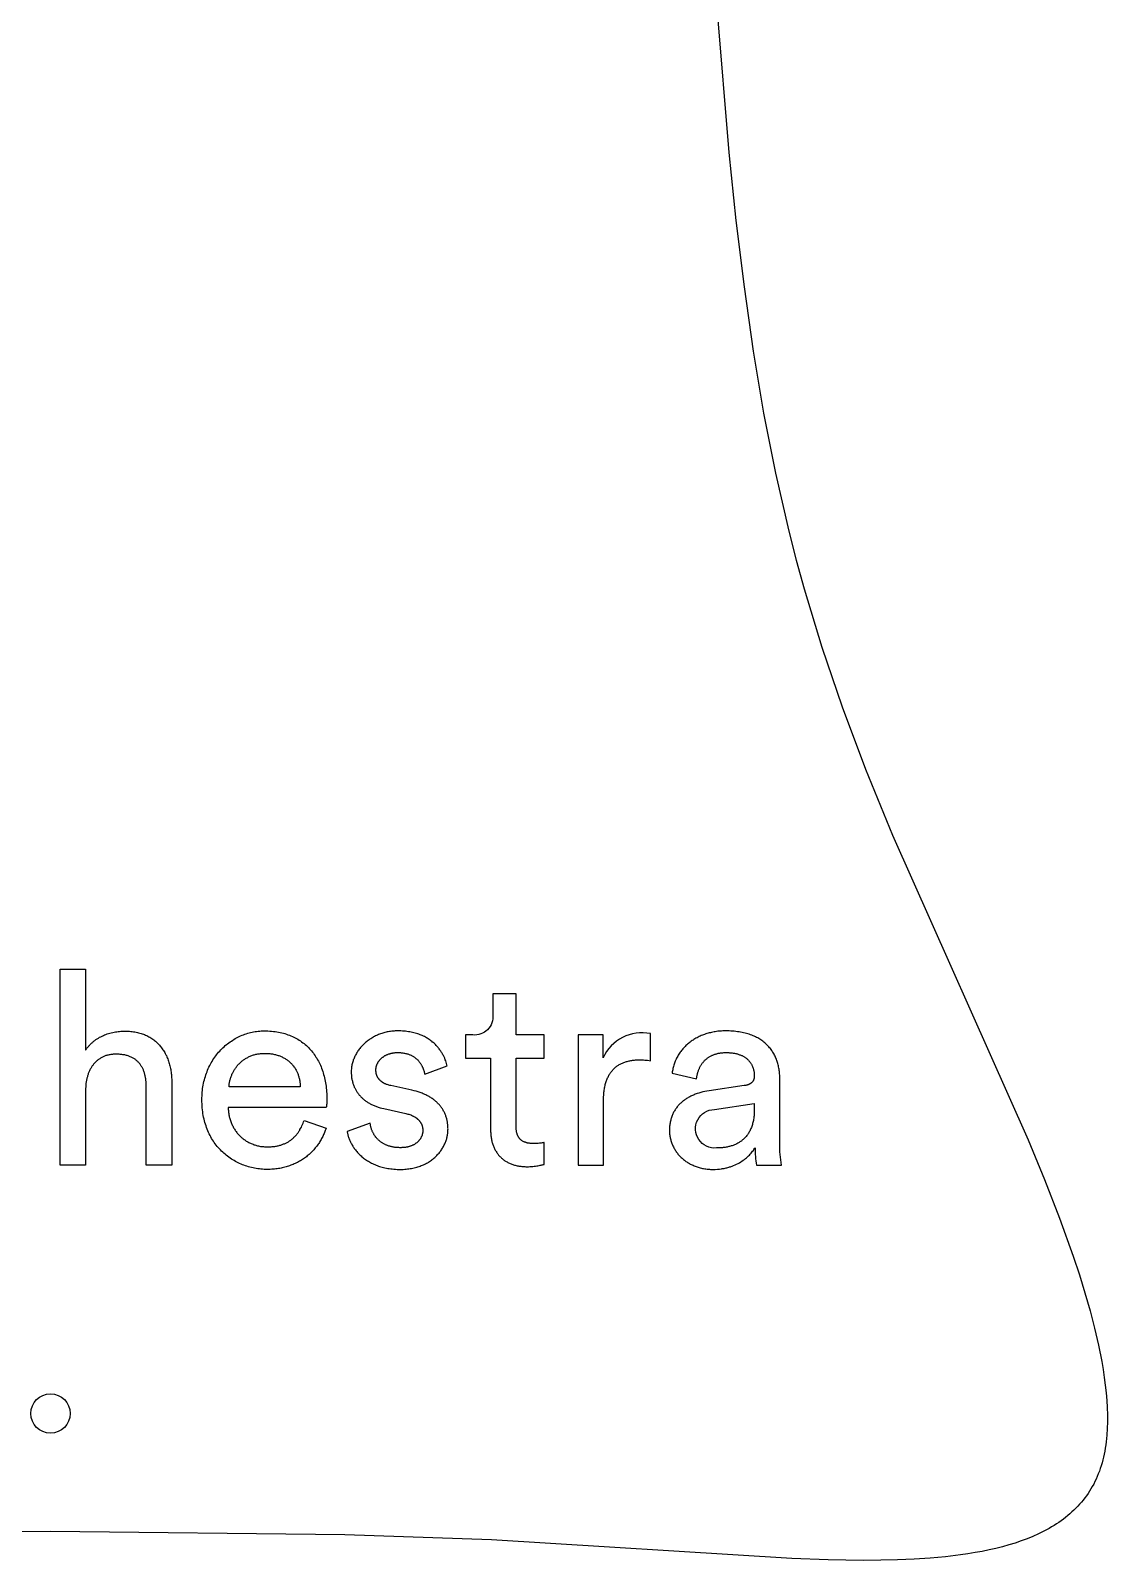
# Model space of a CAD drawing. Extents: x 1189 to 1404, y 0 to 311.
# Drawn here: x 1294.6 to 1404.2, y 0 to 155.7 of the extents above; entities that cross this region are included whole.
import ezdxf

# ---------------------------------------------------------------- set-up
doc = ezdxf.new("R2010")
doc.units = 0
doc.layers.add('FAB$CUT', color=1, linetype='CONTINUOUS')
doc.layers.add('FAB$ENGRAVE', color=5, linetype='CONTINUOUS')

msp = doc.modelspace()

# ---------------------------------------------------------------- linework, layer by layer
at = {"layer": 'FAB$CUT'}
msp.add_lwpolyline([(1364.52, 157.59), (1365.69, 143.3), (1366.41, 136.37), (1367.24, 129.61), (1368.18, 123.06), (1369.24, 116.75), (1370.43, 110.67), (1371.79, 104.75), (1372.55, 101.81), (1373.36, 98.88), (1375.16, 92.95), (1377.24, 86.87), (1379.62, 80.53), (1382.36, 73.82), (1396.17, 42.8), (1397.83, 38.78), (1399.36, 34.82), (1400.75, 30.95), (1401.37, 29.07), (1401.94, 27.22), (1402.46, 25.4), (1402.92, 23.63), (1403.32, 21.91), (1403.65, 20.23), (1403.79, 19.42), (1403.91, 18.61), (1404.01, 17.82), (1404.09, 17.05), (1404.16, 16.29), (1404.2, 15.55), (1404.22, 14.82), (1404.22, 14.11), (1404.2, 13.41), (1404.16, 12.74), (1404.13, 12.41), (1404.09, 12.08), (1404.05, 11.76), (1404.01, 11.44), (1403.95, 11.13), (1403.89, 10.82), (1403.83, 10.52), (1403.76, 10.22), (1403.68, 9.93), (1403.59, 9.64), (1403.5, 9.36), (1403.41, 9.08), (1403.3, 8.81), (1403.19, 8.54), (1403.08, 8.28), (1402.96, 8.02), (1402.83, 7.77), (1402.69, 7.52), (1402.55, 7.28), (1402.41, 7.04), (1402.25, 6.81), (1402.09, 6.58), (1401.93, 6.36), (1401.76, 6.14), (1401.58, 5.93), (1401.4, 5.72), (1401.21, 5.51), (1401.02, 5.31), (1400.82, 5.12), (1400.62, 4.93), (1400.41, 4.74), (1400.19, 4.56), (1399.97, 4.38), (1399.74, 4.21), (1399.51, 4.04), (1399.28, 3.87), (1399.04, 3.71), (1398.79, 3.56), (1398.54, 3.41), (1398.28, 3.26), (1398.02, 3.11), (1397.75, 2.97), (1397.48, 2.83), (1397.2, 2.7), (1396.64, 2.45), (1396.05, 2.21), (1395.45, 1.98), (1394.83, 1.77), (1394.19, 1.58), (1393.54, 1.39), (1392.87, 1.22), (1392.18, 1.07), (1391.48, 0.92), (1390.77, 0.79), (1390.03, 0.67), (1389.29, 0.56), (1387.76, 0.37), (1386.18, 0.23), (1384.55, 0.12), (1382.87, 0.05), (1381.16, 0.01), (1379.41, 0), (1375.81, 0.06), (1372.1, 0.21), (1341.54, 2.08), (1326.61, 2.61), (1296.66, 2.95), (1266.71, 2.61)], dxfattribs=at)
msp.add_circle((1296.66, 14.95), 2, dxfattribs=at)
at = {"layer": 'FAB$ENGRAVE'}
for points in [[(1300.23, 48.02), (1300.23, 40.21), (1297.64, 40.21), (1297.64, 60.18), (1300.23, 60.18), (1300.23, 51.93), (1300.28, 52), (1300.33, 52.06), (1300.37, 52.13), (1300.42, 52.19), (1300.47, 52.25), (1300.52, 52.31), (1300.57, 52.37), (1300.62, 52.42), (1300.67, 52.48), (1300.73, 52.53), (1300.78, 52.58), (1300.83, 52.64), (1300.89, 52.69), (1300.94, 52.73), (1301, 52.78), (1301.06, 52.83), (1301.11, 52.88), (1301.17, 52.92), (1301.29, 53.01), (1301.41, 53.09), (1301.53, 53.16), (1301.66, 53.24), (1301.78, 53.3), (1301.91, 53.37), (1302.04, 53.43), (1302.17, 53.48), (1302.3, 53.53), (1302.44, 53.58), (1302.57, 53.63), (1302.71, 53.67), (1302.85, 53.7), (1302.99, 53.73), (1303.13, 53.76), (1303.27, 53.79), (1303.41, 53.81), (1303.55, 53.83), (1303.69, 53.84), (1303.83, 53.85), (1303.98, 53.86), (1304.12, 53.86), (1304.26, 53.87), (1304.41, 53.86), (1304.55, 53.86), (1304.7, 53.85), (1304.84, 53.84), (1304.97, 53.82), (1305.11, 53.81), (1305.24, 53.79), (1305.38, 53.76), (1305.5, 53.73), (1305.63, 53.7), (1305.75, 53.67), (1305.88, 53.63), (1306, 53.6), (1306.11, 53.55), (1306.23, 53.51), (1306.34, 53.46), (1306.45, 53.41), (1306.56, 53.36), (1306.66, 53.3), (1306.77, 53.24), (1306.87, 53.18), (1306.97, 53.12), (1307.06, 53.05), (1307.16, 52.99), (1307.25, 52.91), (1307.34, 52.84), (1307.42, 52.77), (1307.51, 52.69), (1307.59, 52.61), (1307.67, 52.52), (1307.75, 52.44), (1307.82, 52.35), (1307.9, 52.26), (1307.97, 52.17), (1308.03, 52.08), (1308.1, 51.98), (1308.16, 51.88), (1308.22, 51.78), (1308.28, 51.68), (1308.34, 51.58), (1308.39, 51.47), (1308.45, 51.37), (1308.5, 51.26), (1308.54, 51.15), (1308.59, 51.04), (1308.63, 50.92), (1308.67, 50.81), (1308.71, 50.69), (1308.75, 50.57), (1308.78, 50.45), (1308.81, 50.33), (1308.84, 50.2), (1308.87, 50.08), (1308.89, 49.95), (1308.91, 49.83), (1308.93, 49.7), (1308.95, 49.57), (1308.96, 49.44), (1308.98, 49.3), (1308.99, 49.17), (1309, 48.9), (1309.01, 48.62), (1309.01, 40.21), (1306.41, 40.21), (1306.41, 48.18), (1306.41, 48.36), (1306.4, 48.53), (1306.39, 48.69), (1306.37, 48.86), (1306.35, 49.02), (1306.34, 49.1), (1306.33, 49.18), (1306.31, 49.26), (1306.29, 49.33), (1306.27, 49.41), (1306.26, 49.48), (1306.23, 49.56), (1306.21, 49.63), (1306.19, 49.7), (1306.16, 49.78), (1306.14, 49.85), (1306.11, 49.92), (1306.08, 49.98), (1306.05, 50.05), (1306.01, 50.12), (1305.98, 50.18), (1305.94, 50.25), (1305.9, 50.31), (1305.86, 50.37), (1305.82, 50.43), (1305.78, 50.49), (1305.74, 50.55), (1305.69, 50.6), (1305.64, 50.66), (1305.59, 50.71), (1305.54, 50.76), (1305.49, 50.81), (1305.43, 50.86), (1305.38, 50.91), (1305.32, 50.95), (1305.26, 51), (1305.2, 51.04), (1305.13, 51.08), (1305.07, 51.12), (1305, 51.16), (1304.93, 51.19), (1304.86, 51.23), (1304.78, 51.26), (1304.71, 51.29), (1304.63, 51.32), (1304.55, 51.35), (1304.47, 51.37), (1304.38, 51.39), (1304.3, 51.42), (1304.21, 51.44), (1304.12, 51.45), (1304.03, 51.47), (1303.93, 51.48), (1303.84, 51.49), (1303.74, 51.5), (1303.64, 51.51), (1303.54, 51.52), (1303.43, 51.52), (1303.32, 51.52), (1303.23, 51.52), (1303.14, 51.52), (1303.05, 51.51), (1302.96, 51.5), (1302.87, 51.49), (1302.79, 51.48), (1302.7, 51.47), (1302.62, 51.45), (1302.54, 51.43), (1302.46, 51.41), (1302.38, 51.39), (1302.3, 51.37), (1302.23, 51.34), (1302.15, 51.31), (1302.08, 51.28), (1302.01, 51.25), (1301.94, 51.22), (1301.87, 51.18), (1301.8, 51.14), (1301.74, 51.1), (1301.67, 51.06), (1301.61, 51.02), (1301.55, 50.97), (1301.49, 50.93), (1301.43, 50.88), (1301.37, 50.83), (1301.31, 50.78), (1301.26, 50.73), (1301.21, 50.67), (1301.15, 50.62), (1301.1, 50.56), (1301.05, 50.5), (1301.01, 50.44), (1300.96, 50.38), (1300.91, 50.32), (1300.87, 50.26), (1300.83, 50.19), (1300.79, 50.12), (1300.75, 50.06), (1300.71, 49.99), (1300.67, 49.92), (1300.64, 49.84), (1300.61, 49.77), (1300.57, 49.7), (1300.54, 49.62), (1300.51, 49.55), (1300.49, 49.47), (1300.46, 49.39), (1300.43, 49.31), (1300.41, 49.23), (1300.39, 49.15), (1300.37, 49.07), (1300.35, 48.98), (1300.33, 48.9), (1300.31, 48.82), (1300.3, 48.73), (1300.29, 48.64), (1300.27, 48.56), (1300.25, 48.38), (1300.24, 48.2)], [(1322.47, 44.76), (1324.7, 43.99), (1324.67, 43.88), (1324.63, 43.77), (1324.59, 43.66), (1324.55, 43.56), (1324.5, 43.45), (1324.46, 43.34), (1324.41, 43.24), (1324.36, 43.14), (1324.31, 43.03), (1324.25, 42.93), (1324.2, 42.83), (1324.14, 42.73), (1324.08, 42.63), (1324.02, 42.54), (1323.96, 42.44), (1323.89, 42.35), (1323.82, 42.25), (1323.76, 42.16), (1323.68, 42.07), (1323.61, 41.98), (1323.54, 41.89), (1323.46, 41.8), (1323.38, 41.72), (1323.3, 41.63), (1323.22, 41.55), (1323.14, 41.47), (1323.05, 41.39), (1322.97, 41.31), (1322.88, 41.23), (1322.79, 41.16), (1322.7, 41.09), (1322.6, 41.01), (1322.51, 40.94), (1322.41, 40.88), (1322.31, 40.81), (1322.21, 40.74), (1322.11, 40.68), (1322, 40.62), (1321.9, 40.56), (1321.79, 40.51), (1321.68, 40.45), (1321.57, 40.4), (1321.46, 40.35), (1321.34, 40.3), (1321.23, 40.25), (1321.11, 40.21), (1320.99, 40.16), (1320.87, 40.12), (1320.75, 40.08), (1320.63, 40.05), (1320.5, 40.01), (1320.38, 39.98), (1320.25, 39.95), (1320.12, 39.93), (1319.99, 39.9), (1319.86, 39.88), (1319.72, 39.86), (1319.59, 39.84), (1319.45, 39.83), (1319.31, 39.82), (1319.17, 39.81), (1319.03, 39.8), (1318.89, 39.8), (1318.74, 39.8), (1318.58, 39.8), (1318.41, 39.8), (1318.25, 39.81), (1318.08, 39.83), (1317.92, 39.84), (1317.76, 39.86), (1317.59, 39.89), (1317.43, 39.92), (1317.28, 39.95), (1317.12, 39.98), (1316.96, 40.02), (1316.81, 40.07), (1316.65, 40.11), (1316.5, 40.16), (1316.35, 40.22), (1316.2, 40.27), (1316.05, 40.33), (1315.9, 40.4), (1315.76, 40.46), (1315.62, 40.54), (1315.48, 40.61), (1315.34, 40.69), (1315.2, 40.77), (1315.07, 40.85), (1314.93, 40.94), (1314.8, 41.03), (1314.68, 41.13), (1314.55, 41.23), (1314.43, 41.33), (1314.31, 41.44), (1314.19, 41.54), (1314.07, 41.66), (1313.96, 41.77), (1313.85, 41.89), (1313.74, 42.01), (1313.63, 42.14), (1313.53, 42.26), (1313.43, 42.39), (1313.33, 42.53), (1313.24, 42.67), (1313.15, 42.81), (1313.06, 42.95), (1312.98, 43.1), (1312.9, 43.25), (1312.82, 43.4), (1312.75, 43.56), (1312.68, 43.72), (1312.61, 43.88), (1312.55, 44.05), (1312.49, 44.22), (1312.43, 44.39), (1312.38, 44.56), (1312.33, 44.74), (1312.29, 44.92), (1312.24, 45.1), (1312.21, 45.29), (1312.18, 45.48), (1312.15, 45.67), (1312.12, 45.87), (1312.1, 46.07), (1312.09, 46.27), (1312.08, 46.47), (1312.07, 46.68), (1312.07, 46.89), (1312.07, 47.08), (1312.08, 47.27), (1312.09, 47.46), (1312.1, 47.65), (1312.12, 47.84), (1312.14, 48.02), (1312.17, 48.2), (1312.2, 48.38), (1312.24, 48.56), (1312.28, 48.74), (1312.32, 48.91), (1312.37, 49.08), (1312.42, 49.25), (1312.47, 49.41), (1312.53, 49.58), (1312.59, 49.74), (1312.65, 49.9), (1312.72, 50.05), (1312.79, 50.21), (1312.87, 50.36), (1312.94, 50.51), (1313.02, 50.65), (1313.11, 50.79), (1313.19, 50.93), (1313.28, 51.07), (1313.38, 51.21), (1313.47, 51.34), (1313.57, 51.47), (1313.67, 51.59), (1313.77, 51.72), (1313.88, 51.83), (1313.99, 51.95), (1314.1, 52.07), (1314.21, 52.18), (1314.33, 52.28), (1314.45, 52.39), (1314.57, 52.49), (1314.69, 52.59), (1314.81, 52.68), (1314.94, 52.77), (1315.07, 52.86), (1315.2, 52.95), (1315.33, 53.03), (1315.46, 53.11), (1315.6, 53.18), (1315.73, 53.25), (1315.87, 53.32), (1316.01, 53.38), (1316.15, 53.44), (1316.3, 53.5), (1316.44, 53.55), (1316.59, 53.6), (1316.73, 53.65), (1316.88, 53.69), (1317.03, 53.73), (1317.18, 53.76), (1317.33, 53.79), (1317.48, 53.82), (1317.64, 53.84), (1317.79, 53.86), (1317.95, 53.87), (1318.1, 53.89), (1318.26, 53.89), (1318.41, 53.89), (1318.6, 53.89), (1318.79, 53.89), (1318.97, 53.87), (1319.16, 53.86), (1319.34, 53.84), (1319.51, 53.82), (1319.69, 53.79), (1319.86, 53.76), (1320.03, 53.73), (1320.19, 53.69), (1320.36, 53.65), (1320.52, 53.61), (1320.67, 53.56), (1320.83, 53.5), (1320.98, 53.45), (1321.13, 53.39), (1321.28, 53.33), (1321.42, 53.26), (1321.56, 53.19), (1321.7, 53.11), (1321.83, 53.04), (1321.97, 52.96), (1322.1, 52.87), (1322.22, 52.78), (1322.35, 52.69), (1322.47, 52.6), (1322.58, 52.5), (1322.7, 52.4), (1322.81, 52.3), (1322.92, 52.19), (1323.03, 52.08), (1323.13, 51.97), (1323.23, 51.85), (1323.33, 51.73), (1323.42, 51.61), (1323.51, 51.49), (1323.6, 51.36), (1323.68, 51.23), (1323.77, 51.1), (1323.84, 50.96), (1323.92, 50.82), (1323.99, 50.68), (1324.06, 50.53), (1324.13, 50.39), (1324.19, 50.24), (1324.25, 50.09), (1324.31, 49.93), (1324.36, 49.77), (1324.41, 49.61), (1324.46, 49.45), (1324.51, 49.29), (1324.55, 49.12), (1324.58, 48.95), (1324.62, 48.78), (1324.65, 48.6), (1324.68, 48.43), (1324.7, 48.25), (1324.72, 48.07), (1324.74, 47.89), (1324.76, 47.7), (1324.77, 47.51), (1324.78, 47.33), (1324.78, 47.13), (1324.78, 46.94), (1324.78, 46.82), (1324.78, 46.7), (1324.77, 46.47), (1324.76, 46.36), (1324.75, 46.27), (1324.74, 46.18), (1324.73, 46.11), (1314.74, 46.11), (1314.75, 46), (1314.75, 45.89), (1314.76, 45.79), (1314.77, 45.68), (1314.79, 45.57), (1314.8, 45.47), (1314.82, 45.36), (1314.84, 45.26), (1314.86, 45.16), (1314.89, 45.06), (1314.91, 44.96), (1314.94, 44.86), (1314.97, 44.76), (1315.01, 44.67), (1315.04, 44.58), (1315.08, 44.48), (1315.12, 44.39), (1315.16, 44.3), (1315.2, 44.22), (1315.25, 44.13), (1315.29, 44.04), (1315.34, 43.96), (1315.39, 43.88), (1315.44, 43.8), (1315.5, 43.72), (1315.55, 43.64), (1315.61, 43.56), (1315.67, 43.49), (1315.73, 43.42), (1315.8, 43.35), (1315.86, 43.28), (1315.93, 43.21), (1315.99, 43.14), (1316.06, 43.08), (1316.13, 43.02), (1316.21, 42.96), (1316.28, 42.9), (1316.36, 42.84), (1316.43, 42.79), (1316.51, 42.74), (1316.59, 42.68), (1316.67, 42.64), (1316.75, 42.59), (1316.84, 42.54), (1316.92, 42.5), (1317.01, 42.46), (1317.09, 42.42), (1317.18, 42.38), (1317.27, 42.35), (1317.36, 42.31), (1317.46, 42.28), (1317.55, 42.25), (1317.64, 42.23), (1317.74, 42.2), (1317.83, 42.18), (1317.93, 42.16), (1318.03, 42.14), (1318.13, 42.13), (1318.23, 42.12), (1318.33, 42.11), (1318.43, 42.1), (1318.54, 42.09), (1318.64, 42.09), (1318.74, 42.09), (1318.84, 42.09), (1318.94, 42.09), (1319.04, 42.09), (1319.13, 42.1), (1319.23, 42.11), (1319.32, 42.12), (1319.41, 42.13), (1319.5, 42.14), (1319.59, 42.15), (1319.67, 42.17), (1319.76, 42.19), (1319.84, 42.21), (1319.93, 42.23), (1320.01, 42.25), (1320.09, 42.27), (1320.16, 42.3), (1320.24, 42.32), (1320.31, 42.35), (1320.39, 42.38), (1320.46, 42.41), (1320.53, 42.44), (1320.6, 42.47), (1320.67, 42.51), (1320.74, 42.54), (1320.8, 42.58), (1320.87, 42.61), (1320.93, 42.65), (1320.99, 42.69), (1321.05, 42.73), (1321.11, 42.78), (1321.17, 42.82), (1321.23, 42.87), (1321.28, 42.91), (1321.34, 42.96), (1321.39, 43.01), (1321.44, 43.06), (1321.49, 43.11), (1321.54, 43.16), (1321.59, 43.21), (1321.64, 43.26), (1321.68, 43.31), (1321.73, 43.37), (1321.77, 43.43), (1321.82, 43.48), (1321.86, 43.54), (1321.9, 43.6), (1321.94, 43.66), (1321.98, 43.72), (1322.02, 43.78), (1322.05, 43.84), (1322.12, 43.96), (1322.19, 44.09), (1322.25, 44.22), (1322.31, 44.35), (1322.37, 44.49), (1322.42, 44.62)], [(1326.85, 43.66), (1326.86, 43.59), (1326.88, 43.51), (1326.89, 43.44), (1326.91, 43.37), (1326.93, 43.29), (1326.95, 43.21), (1326.97, 43.14), (1327, 43.06), (1327.03, 42.98), (1327.06, 42.9), (1327.09, 42.82), (1327.12, 42.74), (1327.16, 42.66), (1327.2, 42.58), (1327.24, 42.5), (1327.28, 42.42), (1327.32, 42.33), (1327.37, 42.25), (1327.42, 42.17), (1327.47, 42.09), (1327.53, 42.01), (1327.58, 41.93), (1327.64, 41.85), (1327.7, 41.77), (1327.76, 41.69), (1327.83, 41.61), (1327.9, 41.53), (1327.97, 41.46), (1328.04, 41.38), (1328.12, 41.31), (1328.19, 41.23), (1328.27, 41.16), (1328.36, 41.09), (1328.44, 41.02), (1328.53, 40.95), (1328.62, 40.88), (1328.71, 40.81), (1328.81, 40.75), (1328.91, 40.68), (1329.01, 40.62), (1329.11, 40.56), (1329.22, 40.5), (1329.33, 40.44), (1329.44, 40.39), (1329.55, 40.33), (1329.67, 40.28), (1329.79, 40.23), (1329.91, 40.19), (1330.04, 40.14), (1330.16, 40.1), (1330.29, 40.06), (1330.43, 40.02), (1330.56, 39.99), (1330.7, 39.96), (1330.85, 39.93), (1330.99, 39.9), (1331.14, 39.88), (1331.29, 39.86), (1331.44, 39.84), (1331.6, 39.82), (1331.76, 39.81), (1331.93, 39.8), (1332.09, 39.8), (1332.26, 39.8), (1332.41, 39.8), (1332.56, 39.8), (1332.71, 39.81), (1332.86, 39.82), (1333, 39.84), (1333.14, 39.85), (1333.28, 39.87), (1333.41, 39.9), (1333.54, 39.92), (1333.67, 39.95), (1333.8, 39.98), (1333.93, 40.02), (1334.05, 40.05), (1334.17, 40.09), (1334.29, 40.13), (1334.4, 40.18), (1334.52, 40.22), (1334.63, 40.27), (1334.74, 40.32), (1334.84, 40.37), (1334.94, 40.43), (1335.05, 40.48), (1335.14, 40.54), (1335.24, 40.6), (1335.33, 40.67), (1335.42, 40.73), (1335.51, 40.8), (1335.6, 40.86), (1335.68, 40.93), (1335.76, 41), (1335.84, 41.07), (1335.92, 41.15), (1335.99, 41.22), (1336.06, 41.3), (1336.13, 41.38), (1336.2, 41.46), (1336.27, 41.54), (1336.33, 41.62), (1336.39, 41.7), (1336.44, 41.78), (1336.5, 41.87), (1336.55, 41.95), (1336.6, 42.04), (1336.65, 42.12), (1336.7, 42.21), (1336.74, 42.3), (1336.78, 42.38), (1336.82, 42.47), (1336.85, 42.56), (1336.89, 42.65), (1336.92, 42.74), (1336.95, 42.83), (1336.98, 42.92), (1337, 43.01), (1337.02, 43.1), (1337.04, 43.19), (1337.06, 43.28), (1337.07, 43.37), (1337.09, 43.46), (1337.1, 43.55), (1337.11, 43.64), (1337.11, 43.73), (1337.11, 43.82), (1337.12, 43.91), (1337.11, 44), (1337.11, 44.09), (1337.11, 44.18), (1337.1, 44.27), (1337.09, 44.36), (1337.08, 44.44), (1337.07, 44.53), (1337.06, 44.62), (1337.04, 44.7), (1337.02, 44.79), (1337, 44.87), (1336.98, 44.95), (1336.96, 45.04), (1336.93, 45.12), (1336.91, 45.2), (1336.88, 45.28), (1336.85, 45.35), (1336.82, 45.43), (1336.78, 45.51), (1336.75, 45.58), (1336.71, 45.66), (1336.67, 45.73), (1336.63, 45.81), (1336.59, 45.88), (1336.54, 45.95), (1336.5, 46.02), (1336.45, 46.09), (1336.4, 46.16), (1336.35, 46.22), (1336.29, 46.29), (1336.24, 46.35), (1336.18, 46.42), (1336.12, 46.48), (1336.06, 46.54), (1336, 46.6), (1335.94, 46.66), (1335.87, 46.72), (1335.8, 46.78), (1335.73, 46.83), (1335.66, 46.89), (1335.59, 46.94), (1335.52, 47), (1335.44, 47.05), (1335.36, 47.1), (1335.28, 47.15), (1335.2, 47.2), (1335.12, 47.24), (1335.03, 47.29), (1334.95, 47.33), (1334.86, 47.38), (1334.77, 47.42), (1334.68, 47.46), (1334.58, 47.5), (1334.49, 47.54), (1334.29, 47.61), (1334.09, 47.68), (1333.88, 47.74), (1333.67, 47.8), (1333.45, 47.85), (1331.29, 48.32), (1331.2, 48.34), (1331.11, 48.37), (1331.02, 48.39), (1330.94, 48.42), (1330.85, 48.45), (1330.78, 48.48), (1330.74, 48.5), (1330.7, 48.52), (1330.66, 48.53), (1330.63, 48.55), (1330.59, 48.57), (1330.56, 48.59), (1330.52, 48.61), (1330.49, 48.63), (1330.46, 48.65), (1330.43, 48.67), (1330.4, 48.69), (1330.37, 48.71), (1330.34, 48.74), (1330.31, 48.76), (1330.28, 48.78), (1330.25, 48.8), (1330.23, 48.83), (1330.2, 48.85), (1330.18, 48.88), (1330.15, 48.9), (1330.13, 48.93), (1330.11, 48.96), (1330.09, 48.98), (1330.07, 49.01), (1330.04, 49.04), (1330.03, 49.06), (1330.01, 49.09), (1329.99, 49.12), (1329.97, 49.15), (1329.95, 49.18), (1329.94, 49.21), (1329.92, 49.24), (1329.91, 49.27), (1329.9, 49.3), (1329.88, 49.33), (1329.87, 49.36), (1329.86, 49.4), (1329.85, 49.43), (1329.84, 49.46), (1329.83, 49.5), (1329.82, 49.53), (1329.81, 49.56), (1329.81, 49.6), (1329.8, 49.63), (1329.8, 49.67), (1329.79, 49.7), (1329.79, 49.74), (1329.78, 49.77), (1329.78, 49.81), (1329.78, 49.85), (1329.78, 49.88), (1329.78, 49.92), (1329.78, 49.96), (1329.78, 50.01), (1329.78, 50.05), (1329.79, 50.09), (1329.79, 50.13), (1329.8, 50.17), (1329.81, 50.22), (1329.82, 50.26), (1329.83, 50.3), (1329.84, 50.34), (1329.85, 50.38), (1329.87, 50.42), (1329.88, 50.46), (1329.9, 50.5), (1329.92, 50.54), (1329.94, 50.58), (1329.96, 50.62), (1329.98, 50.66), (1330, 50.7), (1330.02, 50.73), (1330.05, 50.77), (1330.07, 50.81), (1330.1, 50.84), (1330.13, 50.88), (1330.16, 50.91), (1330.19, 50.95), (1330.22, 50.98), (1330.25, 51.02), (1330.28, 51.05), (1330.31, 51.08), (1330.35, 51.11), (1330.38, 51.15), (1330.42, 51.18), (1330.46, 51.21), (1330.5, 51.23), (1330.54, 51.26), (1330.58, 51.29), (1330.62, 51.32), (1330.66, 51.34), (1330.7, 51.37), (1330.75, 51.39), (1330.79, 51.42), (1330.84, 51.44), (1330.89, 51.46), (1330.93, 51.48), (1330.98, 51.5), (1331.03, 51.52), (1331.08, 51.54), (1331.13, 51.56), (1331.18, 51.57), (1331.24, 51.59), (1331.29, 51.6), (1331.34, 51.61), (1331.4, 51.63), (1331.45, 51.64), (1331.51, 51.65), (1331.57, 51.66), (1331.62, 51.66), (1331.68, 51.67), (1331.74, 51.68), (1331.8, 51.68), (1331.86, 51.68), (1331.92, 51.69), (1331.98, 51.69), (1332.08, 51.69), (1332.18, 51.68), (1332.27, 51.68), (1332.36, 51.67), (1332.45, 51.66), (1332.53, 51.65), (1332.62, 51.64), (1332.7, 51.62), (1332.78, 51.6), (1332.86, 51.58), (1332.93, 51.56), (1333.01, 51.54), (1333.08, 51.52), (1333.15, 51.49), (1333.22, 51.47), (1333.28, 51.44), (1333.35, 51.41), (1333.41, 51.38), (1333.47, 51.35), (1333.53, 51.31), (1333.59, 51.28), (1333.64, 51.24), (1333.7, 51.21), (1333.75, 51.17), (1333.8, 51.13), (1333.85, 51.09), (1333.9, 51.05), (1333.94, 51.01), (1333.99, 50.97), (1334.03, 50.93), (1334.07, 50.88), (1334.11, 50.84), (1334.15, 50.8), (1334.18, 50.75), (1334.22, 50.71), (1334.25, 50.66), (1334.28, 50.62), (1334.32, 50.57), (1334.35, 50.53), (1334.37, 50.48), (1334.4, 50.43), (1334.43, 50.39), (1334.45, 50.34), (1334.48, 50.3), (1334.5, 50.25), (1334.52, 50.21), (1334.54, 50.16), (1334.56, 50.12), (1334.6, 50.03), (1334.63, 49.94), (1334.65, 49.85), (1334.68, 49.77), (1334.7, 49.69), (1334.72, 49.62), (1334.73, 49.55), (1334.74, 49.48), (1337.03, 50.33), (1337, 50.45), (1336.97, 50.57), (1336.93, 50.7), (1336.89, 50.83), (1336.83, 50.96), (1336.78, 51.1), (1336.71, 51.25), (1336.64, 51.39), (1336.6, 51.46), (1336.56, 51.54), (1336.52, 51.61), (1336.47, 51.69), (1336.43, 51.76), (1336.38, 51.83), (1336.33, 51.91), (1336.27, 51.98), (1336.22, 52.06), (1336.16, 52.13), (1336.1, 52.2), (1336.04, 52.27), (1335.98, 52.35), (1335.91, 52.42), (1335.84, 52.49), (1335.77, 52.56), (1335.7, 52.63), (1335.62, 52.7), (1335.54, 52.76), (1335.46, 52.83), (1335.38, 52.89), (1335.29, 52.96), (1335.2, 53.02), (1335.11, 53.08), (1335.01, 53.14), (1334.92, 53.2), (1334.82, 53.25), (1334.71, 53.31), (1334.61, 53.36), (1334.5, 53.41), (1334.39, 53.46), (1334.27, 53.5), (1334.15, 53.55), (1334.03, 53.59), (1333.91, 53.63), (1333.78, 53.67), (1333.65, 53.7), (1333.51, 53.73), (1333.38, 53.76), (1333.24, 53.79), (1333.09, 53.81), (1332.94, 53.83), (1332.79, 53.85), (1332.64, 53.87), (1332.48, 53.88), (1332.32, 53.89), (1332.15, 53.89), (1331.98, 53.89), (1331.86, 53.89), (1331.74, 53.89), (1331.62, 53.88), (1331.5, 53.87), (1331.39, 53.86), (1331.27, 53.84), (1331.15, 53.83), (1331.04, 53.81), (1330.92, 53.78), (1330.81, 53.76), (1330.7, 53.73), (1330.59, 53.7), (1330.48, 53.67), (1330.37, 53.63), (1330.26, 53.6), (1330.15, 53.56), (1330.05, 53.51), (1329.94, 53.47), (1329.84, 53.42), (1329.74, 53.38), (1329.64, 53.33), (1329.54, 53.27), (1329.45, 53.22), (1329.35, 53.16), (1329.26, 53.1), (1329.17, 53.04), (1329.08, 52.98), (1328.99, 52.92), (1328.9, 52.85), (1328.82, 52.79), (1328.73, 52.72), (1328.65, 52.65), (1328.57, 52.57), (1328.5, 52.5), (1328.42, 52.42), (1328.35, 52.35), (1328.28, 52.27), (1328.21, 52.19), (1328.14, 52.1), (1328.08, 52.02), (1328.01, 51.94), (1327.95, 51.85), (1327.89, 51.76), (1327.84, 51.68), (1327.79, 51.59), (1327.73, 51.49), (1327.69, 51.4), (1327.64, 51.31), (1327.6, 51.22), (1327.55, 51.12), (1327.52, 51.02), (1327.48, 50.93), (1327.45, 50.83), (1327.42, 50.73), (1327.39, 50.63), (1327.36, 50.53), (1327.34, 50.43), (1327.32, 50.33), (1327.31, 50.22), (1327.29, 50.12), (1327.28, 50.02), (1327.27, 49.91), (1327.27, 49.81), (1327.27, 49.7), (1327.27, 49.61), (1327.27, 49.53), (1327.28, 49.44), (1327.28, 49.35), (1327.29, 49.27), (1327.3, 49.19), (1327.31, 49.1), (1327.32, 49.02), (1327.34, 48.94), (1327.36, 48.86), (1327.38, 48.78), (1327.4, 48.7), (1327.42, 48.62), (1327.44, 48.54), (1327.47, 48.46), (1327.49, 48.39), (1327.52, 48.31), (1327.55, 48.24), (1327.58, 48.17), (1327.62, 48.09), (1327.65, 48.02), (1327.69, 47.95), (1327.73, 47.88), (1327.77, 47.81), (1327.81, 47.75), (1327.85, 47.68), (1327.9, 47.61), (1327.95, 47.55), (1327.99, 47.49), (1328.04, 47.42), (1328.09, 47.36), (1328.15, 47.3), (1328.2, 47.24), (1328.26, 47.18), (1328.31, 47.12), (1328.37, 47.07), (1328.43, 47.01), (1328.49, 46.96), (1328.56, 46.91), (1328.62, 46.85), (1328.69, 46.8), (1328.75, 46.75), (1328.82, 46.7), (1328.89, 46.66), (1328.96, 46.61), (1329.04, 46.57), (1329.11, 46.52), (1329.19, 46.48), (1329.26, 46.44), (1329.34, 46.4), (1329.42, 46.36), (1329.5, 46.32), (1329.59, 46.29), (1329.67, 46.25), (1329.76, 46.22), (1329.84, 46.19), (1329.93, 46.15), (1330.02, 46.13), (1330.11, 46.1), (1330.2, 46.07), (1330.39, 46.02), (1330.58, 45.98), (1332.84, 45.48), (1332.94, 45.46), (1333.04, 45.43), (1333.14, 45.4), (1333.23, 45.37), (1333.32, 45.34), (1333.41, 45.3), (1333.49, 45.26), (1333.57, 45.22), (1333.61, 45.2), (1333.65, 45.18), (1333.69, 45.16), (1333.73, 45.14), (1333.76, 45.12), (1333.8, 45.09), (1333.83, 45.07), (1333.87, 45.05), (1333.9, 45.02), (1333.93, 45), (1333.96, 44.97), (1333.99, 44.95), (1334.02, 44.92), (1334.05, 44.9), (1334.08, 44.87), (1334.11, 44.84), (1334.14, 44.81), (1334.16, 44.79), (1334.19, 44.76), (1334.21, 44.73), (1334.23, 44.7), (1334.26, 44.67), (1334.28, 44.64), (1334.3, 44.61), (1334.32, 44.58), (1334.34, 44.55), (1334.36, 44.51), (1334.38, 44.48), (1334.39, 44.45), (1334.41, 44.42), (1334.42, 44.38), (1334.44, 44.35), (1334.45, 44.32), (1334.46, 44.28), (1334.48, 44.25), (1334.49, 44.21), (1334.5, 44.18), (1334.51, 44.14), (1334.51, 44.11), (1334.52, 44.07), (1334.53, 44.03), (1334.53, 44), (1334.54, 43.96), (1334.54, 43.92), (1334.55, 43.88), (1334.55, 43.85), (1334.55, 43.81), (1334.55, 43.77), (1334.55, 43.73), (1334.55, 43.68), (1334.54, 43.64), (1334.54, 43.59), (1334.54, 43.55), (1334.53, 43.51), (1334.52, 43.47), (1334.51, 43.42), (1334.5, 43.38), (1334.49, 43.34), (1334.48, 43.3), (1334.47, 43.26), (1334.45, 43.22), (1334.44, 43.18), (1334.42, 43.14), (1334.4, 43.1), (1334.38, 43.06), (1334.36, 43.02), (1334.34, 42.98), (1334.32, 42.94), (1334.3, 42.91), (1334.27, 42.87), (1334.25, 42.83), (1334.22, 42.8), (1334.19, 42.76), (1334.16, 42.73), (1334.13, 42.69), (1334.1, 42.66), (1334.07, 42.63), (1334.04, 42.6), (1334, 42.57), (1333.97, 42.53), (1333.93, 42.5), (1333.89, 42.48), (1333.85, 42.45), (1333.82, 42.42), (1333.77, 42.39), (1333.73, 42.37), (1333.69, 42.34), (1333.65, 42.31), (1333.6, 42.29), (1333.56, 42.27), (1333.51, 42.25), (1333.46, 42.22), (1333.41, 42.2), (1333.36, 42.18), (1333.31, 42.17), (1333.26, 42.15), (1333.21, 42.13), (1333.15, 42.11), (1333.1, 42.1), (1333.04, 42.09), (1332.98, 42.07), (1332.92, 42.06), (1332.87, 42.05), (1332.8, 42.04), (1332.74, 42.03), (1332.68, 42.02), (1332.62, 42.02), (1332.55, 42.01), (1332.49, 42.01), (1332.42, 42.01), (1332.36, 42), (1332.29, 42), (1332.2, 42), (1332.11, 42.01), (1332.03, 42.01), (1331.95, 42.02), (1331.86, 42.02), (1331.78, 42.03), (1331.7, 42.04), (1331.62, 42.05), (1331.55, 42.07), (1331.47, 42.08), (1331.39, 42.1), (1331.32, 42.11), (1331.25, 42.13), (1331.18, 42.15), (1331.11, 42.17), (1331.04, 42.2), (1330.97, 42.22), (1330.9, 42.25), (1330.84, 42.27), (1330.77, 42.3), (1330.71, 42.33), (1330.65, 42.36), (1330.59, 42.39), (1330.53, 42.43), (1330.47, 42.46), (1330.42, 42.49), (1330.36, 42.53), (1330.31, 42.57), (1330.25, 42.61), (1330.2, 42.65), (1330.15, 42.69), (1330.1, 42.73), (1330.05, 42.77), (1330.01, 42.81), (1329.96, 42.86), (1329.92, 42.9), (1329.88, 42.95), (1329.83, 43), (1329.79, 43.05), (1329.75, 43.09), (1329.72, 43.14), (1329.68, 43.2), (1329.64, 43.25), (1329.61, 43.3), (1329.58, 43.35), (1329.55, 43.41), (1329.52, 43.46), (1329.49, 43.52), (1329.46, 43.57), (1329.43, 43.63), (1329.41, 43.69), (1329.38, 43.75), (1329.36, 43.8), (1329.34, 43.86), (1329.32, 43.92), (1329.3, 43.98), (1329.28, 44.04), (1329.27, 44.11), (1329.25, 44.17), (1329.24, 44.23), (1329.23, 44.29), (1329.22, 44.36), (1329.21, 44.42), (1329.2, 44.49)], [(1314.83, 48.21), (1314.83, 48.29), (1314.84, 48.37), (1314.85, 48.45), (1314.86, 48.53), (1314.87, 48.61), (1314.89, 48.69), (1314.91, 48.77), (1314.92, 48.85), (1314.94, 48.93), (1314.97, 49), (1314.99, 49.08), (1315.01, 49.16), (1315.04, 49.24), (1315.07, 49.31), (1315.1, 49.39), (1315.13, 49.46), (1315.16, 49.54), (1315.2, 49.61), (1315.24, 49.68), (1315.27, 49.76), (1315.31, 49.83), (1315.36, 49.9), (1315.4, 49.97), (1315.44, 50.04), (1315.49, 50.1), (1315.54, 50.17), (1315.59, 50.24), (1315.64, 50.3), (1315.69, 50.36), (1315.74, 50.43), (1315.8, 50.49), (1315.86, 50.55), (1315.92, 50.61), (1315.98, 50.66), (1316.04, 50.72), (1316.1, 50.78), (1316.17, 50.83), (1316.23, 50.88), (1316.3, 50.93), (1316.37, 50.98), (1316.44, 51.03), (1316.51, 51.07), (1316.58, 51.12), (1316.66, 51.16), (1316.73, 51.2), (1316.81, 51.24), (1316.89, 51.28), (1316.97, 51.31), (1317.05, 51.35), (1317.14, 51.38), (1317.22, 51.41), (1317.31, 51.44), (1317.39, 51.46), (1317.48, 51.49), (1317.57, 51.51), (1317.66, 51.53), (1317.76, 51.55), (1317.85, 51.56), (1317.94, 51.57), (1318.04, 51.58), (1318.14, 51.59), (1318.24, 51.6), (1318.34, 51.6), (1318.44, 51.6), (1318.55, 51.6), (1318.66, 51.6), (1318.76, 51.59), (1318.87, 51.59), (1318.97, 51.58), (1319.07, 51.57), (1319.17, 51.55), (1319.27, 51.54), (1319.36, 51.52), (1319.46, 51.5), (1319.55, 51.48), (1319.64, 51.45), (1319.73, 51.43), (1319.82, 51.4), (1319.91, 51.37), (1319.99, 51.34), (1320.07, 51.31), (1320.15, 51.27), (1320.23, 51.24), (1320.31, 51.2), (1320.39, 51.16), (1320.46, 51.12), (1320.54, 51.08), (1320.61, 51.03), (1320.68, 50.99), (1320.75, 50.94), (1320.81, 50.89), (1320.88, 50.84), (1320.94, 50.79), (1321, 50.73), (1321.06, 50.68), (1321.12, 50.62), (1321.18, 50.56), (1321.23, 50.5), (1321.28, 50.44), (1321.33, 50.38), (1321.38, 50.32), (1321.43, 50.25), (1321.48, 50.19), (1321.52, 50.12), (1321.57, 50.05), (1321.61, 49.98), (1321.65, 49.91), (1321.68, 49.84), (1321.72, 49.77), (1321.75, 49.69), (1321.79, 49.62), (1321.82, 49.54), (1321.85, 49.47), (1321.88, 49.39), (1321.9, 49.31), (1321.93, 49.23), (1321.95, 49.15), (1321.97, 49.07), (1321.99, 48.99), (1322, 48.9), (1322.02, 48.82), (1322.03, 48.73), (1322.05, 48.65), (1322.06, 48.56), (1322.07, 48.48), (1322.07, 48.39), (1322.08, 48.3), (1322.08, 48.21)]]:
    msp.add_lwpolyline(points, close=True, dxfattribs=at)
for points in [[(1344.04, 57.67), (1341.67, 57.67), (1341.67, 55.52, -0.47735), (1339.63, 53.48), (1338.91, 53.48), (1338.91, 51.13), (1341.45, 51.13), (1341.45, 43.85), (1341.45, 43.74), (1341.45, 43.63), (1341.46, 43.52), (1341.46, 43.41), (1341.47, 43.31), (1341.48, 43.2), (1341.5, 43.1), (1341.51, 43), (1341.53, 42.9), (1341.55, 42.8), (1341.57, 42.71), (1341.59, 42.61), (1341.62, 42.52), (1341.65, 42.43), (1341.68, 42.34), (1341.71, 42.25), (1341.74, 42.16), (1341.77, 42.08), (1341.81, 41.99), (1341.85, 41.91), (1341.89, 41.83), (1341.93, 41.75), (1341.97, 41.68), (1342.02, 41.6), (1342.07, 41.53), (1342.12, 41.46), (1342.17, 41.39), (1342.22, 41.32), (1342.27, 41.25), (1342.33, 41.19), (1342.39, 41.12), (1342.45, 41.06), (1342.51, 41), (1342.57, 40.94), (1342.63, 40.89), (1342.7, 40.83), (1342.77, 40.78), (1342.84, 40.73), (1342.91, 40.68), (1342.98, 40.64), (1343.05, 40.59), (1343.13, 40.55), (1343.21, 40.51), (1343.28, 40.47), (1343.36, 40.43), (1343.44, 40.39), (1343.53, 40.36), (1343.61, 40.33), (1343.7, 40.3), (1343.78, 40.27), (1343.87, 40.24), (1343.96, 40.22), (1344.05, 40.19), (1344.15, 40.17), (1344.24, 40.15), (1344.33, 40.14), (1344.43, 40.12), (1344.53, 40.11), (1344.63, 40.1), (1344.73, 40.09), (1344.83, 40.08), (1344.93, 40.08), (1345.04, 40.07), (1345.14, 40.07), (1345.31, 40.07), (1345.46, 40.08), (1345.61, 40.09), (1345.76, 40.1), (1345.9, 40.11), (1346.03, 40.13), (1346.16, 40.15), (1346.27, 40.17), (1346.38, 40.19), (1346.49, 40.21), (1346.58, 40.23), (1346.66, 40.25), (1346.74, 40.27), (1346.81, 40.29), (1346.86, 40.3), (1346.89, 40.31), (1346.91, 40.32), (1346.91, 42.53), (1346.86, 42.52), (1346.82, 42.51), (1346.7, 42.49), (1346.58, 42.47), (1346.44, 42.45), (1346.3, 42.44), (1346.16, 42.43), (1346.02, 42.42), (1345.95, 42.42), (1345.89, 42.42), (1345.76, 42.42), (1345.64, 42.42), (1345.53, 42.43), (1345.47, 42.44), (1345.42, 42.45), (1345.37, 42.45), (1345.32, 42.46), (1345.26, 42.47), (1345.22, 42.48), (1345.17, 42.49), (1345.12, 42.5), (1345.07, 42.52), (1345.03, 42.53), (1344.99, 42.55), (1344.94, 42.56), (1344.9, 42.58), (1344.86, 42.6), (1344.82, 42.61), (1344.78, 42.63), (1344.75, 42.65), (1344.71, 42.67), (1344.67, 42.7), (1344.64, 42.72), (1344.61, 42.74), (1344.57, 42.77), (1344.54, 42.79), (1344.51, 42.82), (1344.48, 42.84), (1344.46, 42.87), (1344.43, 42.9), (1344.4, 42.93), (1344.38, 42.96), (1344.35, 42.99), (1344.33, 43.03), (1344.31, 43.06), (1344.29, 43.09), (1344.27, 43.13), (1344.25, 43.16), (1344.23, 43.2), (1344.21, 43.24), (1344.2, 43.28), (1344.18, 43.32), (1344.17, 43.36), (1344.15, 43.4), (1344.14, 43.44), (1344.13, 43.48), (1344.11, 43.53), (1344.1, 43.57), (1344.09, 43.62), (1344.09, 43.67), (1344.08, 43.71), (1344.07, 43.76), (1344.06, 43.81), (1344.05, 43.91), (1344.05, 44.02), (1344.04, 44.13), (1344.04, 44.24), (1344.04, 51.13), (1346.91, 51.13), (1346.91, 53.48), (1344.04, 53.48)], [(1357.72, 53.62, 0.34532), (1352.89, 51.16), (1352.89, 53.48), (1350.36, 53.48), (1350.36, 40.21), (1352.95, 40.21), (1352.95, 46.86), (1352.95, 47.13), (1352.97, 47.39), (1352.98, 47.51), (1352.99, 47.64), (1353, 47.76), (1353.02, 47.87), (1353.03, 47.99), (1353.05, 48.1), (1353.08, 48.21), (1353.1, 48.32), (1353.12, 48.43), (1353.15, 48.53), (1353.18, 48.63), (1353.21, 48.73), (1353.25, 48.83), (1353.28, 48.92), (1353.32, 49.01), (1353.36, 49.1), (1353.4, 49.19), (1353.44, 49.27), (1353.48, 49.36), (1353.53, 49.44), (1353.57, 49.51), (1353.62, 49.59), (1353.67, 49.66), (1353.73, 49.73), (1353.78, 49.8), (1353.84, 49.87), (1353.89, 49.93), (1353.95, 50), (1354.01, 50.06), (1354.08, 50.12), (1354.14, 50.17), (1354.21, 50.23), (1354.27, 50.28), (1354.34, 50.33), (1354.41, 50.38), (1354.48, 50.42), (1354.55, 50.46), (1354.63, 50.51), (1354.7, 50.55), (1354.78, 50.58), (1354.86, 50.62), (1354.94, 50.65), (1355.02, 50.68), (1355.1, 50.71), (1355.19, 50.74), (1355.27, 50.77), (1355.36, 50.79), (1355.45, 50.82), (1355.54, 50.84), (1355.63, 50.85), (1355.72, 50.87), (1355.81, 50.89), (1355.9, 50.9), (1356, 50.91), (1356.09, 50.92), (1356.19, 50.93), (1356.29, 50.93), (1356.39, 50.94), (1356.59, 50.94), (1356.73, 50.94), (1356.87, 50.94), (1357.01, 50.93), (1357.15, 50.92), (1357.43, 50.9), (1357.72, 50.86)], [(1359.65, 43.77), (1359.65, 43.67), (1359.66, 43.57), (1359.66, 43.48), (1359.67, 43.38), (1359.68, 43.28), (1359.7, 43.19), (1359.71, 43.09), (1359.73, 43), (1359.75, 42.9), (1359.78, 42.81), (1359.8, 42.72), (1359.83, 42.62), (1359.86, 42.53), (1359.89, 42.44), (1359.93, 42.35), (1359.97, 42.26), (1360.01, 42.18), (1360.05, 42.09), (1360.09, 42), (1360.14, 41.92), (1360.19, 41.84), (1360.24, 41.75), (1360.29, 41.67), (1360.35, 41.59), (1360.4, 41.51), (1360.46, 41.43), (1360.52, 41.36), (1360.59, 41.28), (1360.65, 41.21), (1360.72, 41.14), (1360.79, 41.07), (1360.86, 41), (1360.93, 40.93), (1361.01, 40.86), (1361.09, 40.8), (1361.17, 40.74), (1361.25, 40.67), (1361.33, 40.61), (1361.41, 40.56), (1361.5, 40.5), (1361.59, 40.45), (1361.68, 40.39), (1361.77, 40.34), (1361.87, 40.3), (1361.96, 40.25), (1362.06, 40.21), (1362.16, 40.16), (1362.26, 40.12), (1362.36, 40.08), (1362.47, 40.05), (1362.57, 40.02), (1362.68, 39.98), (1362.79, 39.95), (1362.9, 39.93), (1363.01, 39.9), (1363.13, 39.88), (1363.24, 39.86), (1363.36, 39.84), (1363.48, 39.83), (1363.6, 39.82), (1363.72, 39.81), (1363.84, 39.8), (1363.97, 39.8), (1364.09, 39.8), (1364.31, 39.8), (1364.53, 39.81), (1364.73, 39.83), (1364.94, 39.85), (1365.03, 39.87), (1365.13, 39.88), (1365.23, 39.9), (1365.32, 39.92), (1365.41, 39.94), (1365.5, 39.96), (1365.59, 39.99), (1365.68, 40.01), (1365.77, 40.04), (1365.85, 40.06), (1365.94, 40.09), (1366.02, 40.12), (1366.1, 40.15), (1366.18, 40.18), (1366.34, 40.25), (1366.49, 40.32), (1366.63, 40.39), (1366.77, 40.47), (1366.91, 40.55), (1367.03, 40.63), (1367.16, 40.72), (1367.28, 40.8), (1367.39, 40.89), (1367.5, 40.98), (1367.6, 41.08), (1367.7, 41.17), (1367.79, 41.26), (1367.88, 41.36), (1367.96, 41.45), (1368.04, 41.55), (1368.12, 41.64), (1368.19, 41.73), (1368.25, 41.82), (1368.31, 41.91), (1368.37, 42, 0.046417), (1368.51, 40.21), (1371.05, 40.21, -0.043861), (1370.88, 42.39), (1370.88, 49.04), (1370.88, 49.16), (1370.88, 49.28), (1370.87, 49.4), (1370.86, 49.52), (1370.85, 49.64), (1370.84, 49.76), (1370.82, 49.87), (1370.81, 49.99), (1370.79, 50.11), (1370.76, 50.22), (1370.74, 50.34), (1370.71, 50.45), (1370.68, 50.56), (1370.65, 50.67), (1370.62, 50.78), (1370.58, 50.89), (1370.54, 51), (1370.49, 51.1), (1370.45, 51.21), (1370.4, 51.31), (1370.35, 51.42), (1370.3, 51.52), (1370.24, 51.62), (1370.18, 51.71), (1370.12, 51.81), (1370.06, 51.91), (1369.99, 52), (1369.92, 52.09), (1369.85, 52.18), (1369.77, 52.27), (1369.69, 52.35), (1369.61, 52.44), (1369.53, 52.52), (1369.44, 52.6), (1369.35, 52.68), (1369.26, 52.76), (1369.16, 52.83), (1369.06, 52.9), (1368.96, 52.97), (1368.86, 53.04), (1368.75, 53.11), (1368.64, 53.17), (1368.52, 53.23), (1368.4, 53.29), (1368.28, 53.35), (1368.16, 53.4), (1368.03, 53.45), (1367.9, 53.5), (1367.77, 53.55), (1367.63, 53.59), (1367.49, 53.63), (1367.35, 53.67), (1367.2, 53.7), (1367.05, 53.73), (1366.9, 53.76), (1366.74, 53.79), (1366.58, 53.81), (1366.42, 53.84), (1366.25, 53.85), (1366.08, 53.87), (1365.91, 53.88), (1365.73, 53.89), (1365.55, 53.89), (1365.36, 53.89), (1365.23, 53.89), (1365.1, 53.89), (1364.96, 53.88), (1364.83, 53.87), (1364.7, 53.86), (1364.57, 53.85), (1364.45, 53.83), (1364.32, 53.81), (1364.19, 53.79), (1364.07, 53.77), (1363.94, 53.74), (1363.82, 53.71), (1363.7, 53.68), (1363.58, 53.65), (1363.46, 53.62), (1363.34, 53.58), (1363.23, 53.54), (1363.11, 53.5), (1363, 53.45), (1362.89, 53.41), (1362.78, 53.36), (1362.67, 53.31), (1362.56, 53.26), (1362.46, 53.2), (1362.35, 53.14), (1362.25, 53.09), (1362.15, 53.03), (1362.05, 52.96), (1361.95, 52.9), (1361.86, 52.83), (1361.77, 52.76), (1361.67, 52.69), (1361.58, 52.62), (1361.5, 52.55), (1361.41, 52.47), (1361.33, 52.39), (1361.25, 52.31), (1361.17, 52.23), (1361.09, 52.15), (1361.01, 52.07), (1360.94, 51.98), (1360.87, 51.89), (1360.8, 51.8), (1360.73, 51.71), (1360.67, 51.62), (1360.61, 51.53), (1360.55, 51.43), (1360.49, 51.33), (1360.44, 51.23), (1360.38, 51.13), (1360.33, 51.03), (1360.29, 50.93), (1360.24, 50.82), (1360.2, 50.72), (1360.16, 50.61), (1360.12, 50.5), (1360.09, 50.39), (1360.06, 50.28), (1360.03, 50.17), (1360, 50.06), (1359.98, 49.94), (1359.96, 49.83), (1359.94, 49.71), (1359.93, 49.59), (1362.41, 49.01), (1362.42, 49.08), (1362.43, 49.15), (1362.44, 49.22), (1362.45, 49.3), (1362.47, 49.36), (1362.48, 49.43), (1362.5, 49.5), (1362.51, 49.57), (1362.53, 49.64), (1362.55, 49.7), (1362.57, 49.77), (1362.6, 49.83), (1362.62, 49.89), (1362.64, 49.96), (1362.67, 50.02), (1362.7, 50.08), (1362.72, 50.14), (1362.75, 50.2), (1362.78, 50.26), (1362.82, 50.32), (1362.85, 50.37), (1362.88, 50.43), (1362.92, 50.48), (1362.96, 50.54), (1362.99, 50.59), (1363.03, 50.64), (1363.07, 50.69), (1363.12, 50.74), (1363.16, 50.79), (1363.2, 50.84), (1363.25, 50.88), (1363.29, 50.93), (1363.34, 50.97), (1363.39, 51.01), (1363.44, 51.06), (1363.49, 51.1), (1363.55, 51.14), (1363.6, 51.17), (1363.65, 51.21), (1363.71, 51.25), (1363.77, 51.28), (1363.83, 51.31), (1363.89, 51.35), (1363.95, 51.38), (1364.01, 51.41), (1364.07, 51.43), (1364.14, 51.46), (1364.2, 51.49), (1364.27, 51.51), (1364.34, 51.53), (1364.41, 51.55), (1364.48, 51.57), (1364.55, 51.59), (1364.62, 51.61), (1364.7, 51.62), (1364.77, 51.63), (1364.85, 51.65), (1364.93, 51.66), (1365.01, 51.67), (1365.09, 51.67), (1365.17, 51.68), (1365.25, 51.68), (1365.33, 51.69), (1365.42, 51.69), (1365.6, 51.68), (1365.69, 51.68), (1365.78, 51.67), (1365.87, 51.67), (1365.96, 51.66), (1366.04, 51.65), (1366.12, 51.64), (1366.2, 51.62), (1366.28, 51.61), (1366.36, 51.6), (1366.43, 51.58), (1366.51, 51.56), (1366.58, 51.54), (1366.65, 51.52), (1366.72, 51.5), (1366.78, 51.47), (1366.85, 51.45), (1366.91, 51.42), (1366.98, 51.4), (1367.04, 51.37), (1367.1, 51.34), (1367.16, 51.31), (1367.21, 51.28), (1367.27, 51.24), (1367.32, 51.21), (1367.37, 51.18), (1367.42, 51.14), (1367.47, 51.1), (1367.52, 51.07), (1367.56, 51.03), (1367.61, 50.99), (1367.65, 50.95), (1367.69, 50.9), (1367.73, 50.86), (1367.77, 50.82), (1367.81, 50.77), (1367.84, 50.73), (1367.88, 50.68), (1367.91, 50.63), (1367.94, 50.59), (1367.97, 50.54), (1368, 50.49), (1368.03, 50.44), (1368.05, 50.39), (1368.08, 50.34), (1368.1, 50.28), (1368.12, 50.23), (1368.14, 50.18), (1368.16, 50.12), (1368.18, 50.07), (1368.2, 50.01), (1368.21, 49.96), (1368.22, 49.9), (1368.24, 49.85), (1368.25, 49.79), (1368.26, 49.73), (1368.27, 49.67), (1368.27, 49.61), (1368.28, 49.55), (1368.28, 49.49), (1368.29, 49.43), (1368.29, 49.37), (1368.29, 49.31), (1368.29, 49.27), (1368.29, 49.23), (1368.28, 49.18), (1368.28, 49.16), (1368.28, 49.14), (1368.27, 49.12), (1368.27, 49.1), (1368.27, 49.08), (1368.26, 49.06), (1368.26, 49.04), (1368.25, 49.02), (1368.25, 49), (1368.24, 48.98), (1368.23, 48.96), (1368.23, 48.94), (1368.22, 48.92), (1368.21, 48.9), (1368.2, 48.88), (1368.2, 48.86), (1368.19, 48.84), (1368.18, 48.82), (1368.17, 48.8), (1368.15, 48.79), (1368.14, 48.77), (1368.13, 48.75), (1368.12, 48.73), (1368.11, 48.72), (1368.09, 48.7), (1368.08, 48.68), (1368.06, 48.67), (1368.05, 48.65), (1368.03, 48.63), (1368.01, 48.62), (1368, 48.6), (1367.98, 48.59), (1367.96, 48.57), (1367.94, 48.56), (1367.92, 48.55), (1367.9, 48.53), (1367.88, 48.52), (1367.86, 48.51), (1367.84, 48.49), (1367.81, 48.48), (1367.79, 48.47), (1367.76, 48.46), (1367.74, 48.45), (1367.71, 48.43), (1367.69, 48.42), (1367.66, 48.41), (1367.63, 48.4), (1367.6, 48.39), (1367.57, 48.38), (1367.54, 48.38), (1367.51, 48.37), (1367.48, 48.36), (1367.41, 48.35), (1367.34, 48.33), (1367.27, 48.32), (1363.68, 47.8), (1363.47, 47.76), (1363.26, 47.72), (1363.05, 47.68), (1362.85, 47.63), (1362.65, 47.57), (1362.46, 47.51), (1362.36, 47.47), (1362.27, 47.44), (1362.18, 47.4), (1362.09, 47.36), (1362, 47.32), (1361.91, 47.28), (1361.82, 47.24), (1361.73, 47.19), (1361.65, 47.15), (1361.56, 47.1), (1361.48, 47.05), (1361.4, 47), (1361.32, 46.95), (1361.24, 46.9), (1361.17, 46.84), (1361.09, 46.79), (1361.02, 46.73), (1360.95, 46.67), (1360.88, 46.61), (1360.81, 46.55), (1360.74, 46.49), (1360.68, 46.42), (1360.61, 46.35), (1360.55, 46.29), (1360.49, 46.22), (1360.43, 46.15), (1360.38, 46.07), (1360.32, 46), (1360.27, 45.92), (1360.22, 45.85), (1360.17, 45.77), (1360.13, 45.69), (1360.08, 45.61), (1360.04, 45.52), (1360, 45.44), (1359.96, 45.35), (1359.92, 45.27), (1359.89, 45.18), (1359.86, 45.09), (1359.83, 44.99), (1359.8, 44.9), (1359.78, 44.8), (1359.75, 44.71), (1359.73, 44.61), (1359.71, 44.51), (1359.7, 44.41), (1359.68, 44.31), (1359.67, 44.2), (1359.66, 44.1), (1359.66, 43.99), (1359.65, 43.88)], [(1364.45, 41.98, -1.040736), (1364.23, 45.89), (1368.29, 46.5), (1368.29, 45.89), (1368.29, 45.76), (1368.28, 45.63), (1368.28, 45.5), (1368.27, 45.37), (1368.26, 45.25), (1368.24, 45.13), (1368.23, 45.01), (1368.21, 44.89), (1368.19, 44.78), (1368.17, 44.67), (1368.14, 44.56), (1368.12, 44.46), (1368.09, 44.35), (1368.06, 44.25), (1368.02, 44.15), (1367.99, 44.06), (1367.95, 43.97), (1367.91, 43.88), (1367.87, 43.79), (1367.83, 43.7), (1367.78, 43.62), (1367.73, 43.54), (1367.69, 43.46), (1367.63, 43.38), (1367.58, 43.31), (1367.53, 43.23), (1367.47, 43.16), (1367.41, 43.1), (1367.36, 43.03), (1367.29, 42.97), (1367.23, 42.91), (1367.17, 42.85), (1367.1, 42.79), (1367.03, 42.74), (1366.97, 42.68), (1366.9, 42.63), (1366.82, 42.59), (1366.75, 42.54), (1366.68, 42.49), (1366.6, 42.45), (1366.52, 42.41), (1366.44, 42.37), (1366.36, 42.34), (1366.28, 42.3), (1366.2, 42.27), (1366.12, 42.24), (1366.03, 42.21), (1365.95, 42.18), (1365.86, 42.16), (1365.77, 42.13), (1365.69, 42.11), (1365.6, 42.09), (1365.51, 42.07), (1365.41, 42.05), (1365.32, 42.04), (1365.23, 42.03), (1365.13, 42.01), (1365.04, 42), (1364.85, 41.99), (1364.65, 41.98)]]:
    msp.add_lwpolyline(points, format="xyb", close=True, dxfattribs=at)

doc.saveas('drawing.dxf')
